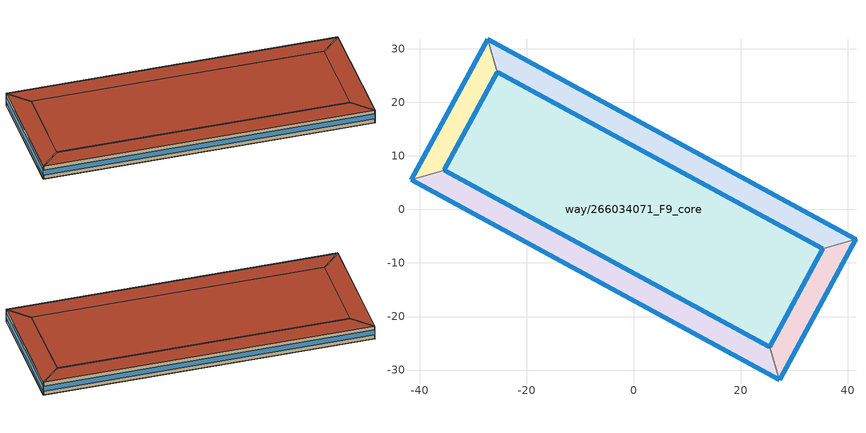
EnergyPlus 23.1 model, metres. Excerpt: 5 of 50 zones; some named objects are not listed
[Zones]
way/266034071_F9_perim1
 floor to way/266034071_F8_perim1 (Floor_Construction): 41.58,-5.54 -27.25,31.85 -25.42,25.66 35.38,-7.37 z31.5
 wall outside (Wall_Construction): -27.25,31.85 41.58,-5.54 / 35.38,-7.37 -25.42,25.66 z31.5:35
 wall to way/266034071_F9_perim4 (Wall_Construction): -25.42,25.66 -27.25,31.85 z31.5:35
 wall to way/266034071_F9_perim2 (Wall_Construction): 41.58,-5.54 35.38,-7.37 z31.5:35
 window (Window_Construction): -27.22,31.83 41.54,-5.52 / 35.35,-7.35 -25.39,25.64 z32.55:33.95
 roof outside (Roof_Construction): 41.58,-5.54 35.38,-7.37 -25.42,25.66 -27.25,31.85 z35
way/266034071_F9_perim2
 floor to way/266034071_F8_perim2 (Floor_Construction): 27.27,-31.86 41.58,-5.54 35.38,-7.37 25.44,-25.66 z31.5
 wall outside (Wall_Construction): 41.58,-5.54 27.27,-31.86 / 25.44,-25.66 35.38,-7.37 z31.5:35
 wall to way/266034071_F9_perim3 (Wall_Construction): 27.27,-31.86 25.44,-25.66 z31.5:35
 window (Window_Construction): 41.57,-5.55 27.28,-31.84 / 25.45,-25.65 35.37,-7.38 z32.55:33.95
 roof outside (Roof_Construction): 41.58,-5.54 27.27,-31.86 25.44,-25.66 35.38,-7.37 z35
way/266034071_F9_perim3
 floor to way/266034071_F8_perim3 (Floor_Construction): 27.27,-31.86 25.44,-25.66 -35.39,7.37 -41.59,5.54 z31.5
 wall outside (Wall_Construction): 27.27,-31.86 -41.59,5.54 / -35.39,7.37 25.44,-25.66 z31.5:35
 wall to way/266034071_F9_perim4 (Wall_Construction): -41.59,5.54 -35.39,7.37 z31.5:35
 window (Window_Construction): 27.24,-31.84 -41.56,5.52 / -35.36,7.36 25.41,-25.64 z32.55:33.95
 roof outside (Roof_Construction): 25.44,-25.66 27.27,-31.86 -41.59,5.54 -35.39,7.37 z35
way/266034071_F9_perim4
 floor to way/266034071_F8_perim4 (Floor_Construction): -35.39,7.37 -25.42,25.66 -27.25,31.85 -41.59,5.54 z31.5
 wall outside (Wall_Construction): -41.59,5.54 -27.25,31.85 / -25.42,25.66 -35.39,7.37 z31.5:35
 window (Window_Construction): -41.58,5.55 -27.26,31.84 / -25.43,25.65 -35.38,7.38 z32.55:33.95
 roof outside (Roof_Construction): -27.25,31.85 -25.42,25.66 -35.39,7.37 -41.59,5.54 z35
way/266034071_F9_core
 floor to way/266034071_F8_core (Floor_Construction): 35.38,-7.37 25.44,-25.66 -35.39,7.37 -25.42,25.66 z31.5
 wall outside (Wall_Construction): 35.38,-7.37 -25.42,25.66 -35.39,7.37 25.44,-25.66 35.38,-7.37 z31.5:35
 window (Window_Construction): 35.35,-7.35 -25.39,25.64 / 25.45,-25.65 35.37,-7.38 / -35.36,7.36 25.41,-25.64 / -25.43,25.65 -35.38,7.38 z32.55:33.95
 roof outside (Roof_Construction): 25.44,-25.66 35.38,-7.37 -25.42,25.66 -35.39,7.37 z35
[Building]
OpenUBEM_Building: North Axis=0; Terrain=City; Solar Distribution=FullExterior
[Site:Location]
New.York-Central.Park.Obs-Belvedere.Castle: Latitude=40.77889; Longitude=-73.9692; Time Zone=-5; Elevation=48
[SizingPeriod:WeatherFileDays]
AnnualSizingPeriod: Begin Month=1; Begin Day of Month=1; End Month=12; End Day of Month=31; Day of Week for Start Day=Monday; Use Weather File Daylight Saving Period=No; Use Weather File Rain and Snow Indicators=No
[SITE:WATERMAINSTEMPERATURE]
Calculation Method=CorrelationFromWeatherFile
[MATERIAL:NOMASS] Roughness=MediumRough; Thermal Absorptance=0.9; Solar Absorptance=0.7; Visible Absorptance=0.7
Name | Thermal Resistance
Roof_Assembly | 3.47222
Wall_Assembly | 1.06838
Floor_Assembly | 1.94932
[WINDOWMATERIAL:SIMPLEGLAZINGSYSTEM]
Window_Material: UFactor=3.236; Solar Heat Gain Coefficient=0.36; Visible Transmittance=0.6
[CONSTRUCTION]
Roof_Construction: Roof_Assembly
Wall_Construction: Wall_Assembly
Floor_Construction: Floor_Assembly
Window_Construction: Window_Material
[ZONE] Type=1; Multiplier=1; Ceiling Height=autocalculate; Volume=autocalculate; Floor Area=autocalculate; Part of Total Floor Area=Yes
way/266034071_F9_perim1; way/266034071_F9_perim2; way/266034071_F9_perim3; way/266034071_F9_perim4; way/266034071_F9_core
[PEOPLE] Number of People Schedule=Occupancy_Schedule_LargeOffice; Number of People Calculation Method=People/Area; People per Floor Area=0.0538213; Fraction Radiant=0.3; Sensible Heat Fraction=autocalculate; Activity Level Schedule=Activity_Level; Carbon Dioxide Generation Rate=3.82e-08; Enable ASHRAE 55 Comfort Warnings=No; Mean Radiant Temperature Calculation Type=ZoneAveraged; Clothing Insulation Calculation Method=ClothingInsulationSchedule; Cold Stress Temperature Threshold=15.56; Heat Stress Temperature Threshold=30
Name | Zone or ZoneList or Space or SpaceList
People_way/266034071_F9_core | way/266034071_F9_core
People_way/266034071_F9_perim1 | way/266034071_F9_perim1
People_way/266034071_F9_perim2 | way/266034071_F9_perim2
People_way/266034071_F9_perim3 | way/266034071_F9_perim3
People_way/266034071_F9_perim4 | way/266034071_F9_perim4
[LIGHTS] Schedule=Lighting_Schedule_LargeOffice; Design Level Calculation Method=Watts/Area; Watts per Zone Floor Area=10.76; Return Air Fraction=0; Fraction Radiant=0.42; Fraction Visible=0; Fraction Replaceable=1; EndUse Subcategory=General; Return Air Fraction Calculated from Plenum Temperature=No; Return Air Fraction Function of Plenum Temperature Coefficient 1=0; Return Air Fraction Function of Plenum Temperature Coefficient 2=0
Name | Zone or ZoneList or Space or SpaceList
Lights_way/266034071_F9_core | way/266034071_F9_core
Lights_way/266034071_F9_perim1 | way/266034071_F9_perim1
Lights_way/266034071_F9_perim2 | way/266034071_F9_perim2
Lights_way/266034071_F9_perim3 | way/266034071_F9_perim3
Lights_way/266034071_F9_perim4 | way/266034071_F9_perim4
[ELECTRICEQUIPMENT] Schedule=Equipment_Schedule_LargeOffice; Design Level Calculation Method=Watts/Area; Watts per Zone Floor Area=10.76; Fraction Latent=0; Fraction Radiant=0.5; Fraction Lost=0; EndUse Subcategory=General
Name | Zone or ZoneList or Space or SpaceList
Equipment_way/266034071_F9_core | way/266034071_F9_core
Equipment_way/266034071_F9_perim1 | way/266034071_F9_perim1
Equipment_way/266034071_F9_perim2 | way/266034071_F9_perim2
Equipment_way/266034071_F9_perim3 | way/266034071_F9_perim3
Equipment_way/266034071_F9_perim4 | way/266034071_F9_perim4
[ZONEINFILTRATION:DESIGNFLOWRATE] Schedule=Infiltration_Schedule_LargeOffice; Design Flow Rate Calculation Method=Flow/ExteriorWallArea; Flow Rate per Exterior Surface Area=0.000285; Constant Term Coefficient=1; Temperature Term Coefficient=0; Velocity Term Coefficient=0; Velocity Squared Term Coefficient=0
Name | Zone or ZoneList or Space or SpaceList
Infiltration_way/266034071_F9_core | way/266034071_F9_core
Infiltration_way/266034071_F9_perim1 | way/266034071_F9_perim1
Infiltration_way/266034071_F9_perim2 | way/266034071_F9_perim2
Infiltration_way/266034071_F9_perim3 | way/266034071_F9_perim3
Infiltration_way/266034071_F9_perim4 | way/266034071_F9_perim4
[HVACTEMPLATE:ZONE:VAV] Template VAV System=way/266034071_VAV_Sys; Supply Air Maximum Flow Rate=autosize; Zone Minimum Air Flow Input Method=Constant; Constant Minimum Air Flow Fraction=0.3; Outdoor Air Method=Flow/Person; Outdoor Air Flow Rate per Person=0.01; Outdoor Air Flow Rate per Zone Floor Area=0; Outdoor Air Flow Rate per Zone=0; Reheat Coil Type=HotWater; Damper Heating Action=Reverse; Baseboard Heating Type=None; Baseboard Heating Capacity=autosize; Zone Cooling Design Supply Air Temperature Input Method=SystemSupplyAirTemperature; Zone Cooling Design Supply Air Temperature=12.8; Zone Cooling Design Supply Air Temperature Difference=11.11; Zone Heating Design Supply Air Temperature Input Method=SupplyAirTemperature; Zone Heating Design Supply Air Temperature=50; Zone Heating Design Supply Air Temperature Difference=30
Name | Template Thermostat
way/266034071_F9_core | way/266034071_F9_core_Thermostat
way/266034071_F9_perim1 | way/266034071_F9_perim1_Thermostat
way/266034071_F9_perim2 | way/266034071_F9_perim2_Thermostat
way/266034071_F9_perim3 | way/266034071_F9_perim3_Thermostat
way/266034071_F9_perim4 | way/266034071_F9_perim4_Thermostat
[HVACTEMPLATE:PLANT:CHILLEDWATERLOOP]
OpenUBEM_CHW_Loop: Pump Control Type=Intermittent; Chiller Plant Operation Scheme Type=Default; Chilled Water Design Setpoint=6.67; Chilled Water Pump Configuration=ConstantPrimaryNoSecondary; Primary Chilled Water Pump Rated Head=179352; Secondary Chilled Water Pump Rated Head=179352; Condenser Plant Operation Scheme Type=Default; Condenser Water Design Setpoint=29.4; Condenser Water Pump Rated Head=179352; Chilled Water Setpoint Reset Type=None; Chilled Water Setpoint at Outdoor DryBulb Low=12.2; Chilled Water Reset Outdoor DryBulb Low=15.6; Chilled Water Setpoint at Outdoor DryBulb High=6.7; Chilled Water Reset Outdoor DryBulb High=26.7; Chilled Water Primary Pump Type=SinglePump; Chilled Water Secondary Pump Type=SinglePump; Condenser Water Pump Type=SinglePump; Chilled Water Supply Side Bypass Pipe=Yes; Chilled Water Demand Side Bypass Pipe=Yes; Condenser Water Supply Side Bypass Pipe=Yes; Condenser Water Demand Side Bypass Pipe=Yes; Fluid Type=Water; Loop Design Delta Temperature=8.33; Chilled Water Load Distribution Scheme=SequentialLoad; Condenser Water Load Distribution Scheme=SequentialLoad
[HVACTEMPLATE:PLANT:CHILLER]
OpenUBEM_Chiller: Chiller Type=ElectricCentrifugalChiller; Capacity=autosize; Nominal COP=6.908; Condenser Type=WaterCooled; Priority=1; Sizing Factor=1; Minimum Part Load Ratio=0; Maximum Part Load Ratio=1; Optimum Part Load Ratio=1; Minimum Unloading Ratio=0.25; Leaving Chilled Water Lower Temperature Limit=5
[HVACTEMPLATE:PLANT:TOWER]
OpenUBEM_Tower: Tower Type=TwoSpeed; High Speed Nominal Capacity=autosize; High Speed Fan Power=autosize; Low Speed Nominal Capacity=autosize; Low Speed Fan Power=autosize; Free Convection Capacity=autosize; Priority=1; Sizing Factor=1; Template Plant Loop Type=ChilledWater
[HVACTEMPLATE:PLANT:HOTWATERLOOP]
OpenUBEM_HW_Loop: Pump Control Type=Intermittent; Hot Water Plant Operation Scheme Type=Default; Hot Water Design Setpoint=60; Hot Water Pump Configuration=ConstantFlow; Hot Water Pump Rated Head=179352; Hot Water Setpoint Reset Type=None; Hot Water Setpoint at Outdoor DryBulb Low=82.2; Hot Water Reset Outdoor DryBulb Low=-6.7; Hot Water Setpoint at Outdoor DryBulb High=65.6; Hot Water Reset Outdoor DryBulb High=10; Hot Water Pump Type=SinglePump; Supply Side Bypass Pipe=Yes; Demand Side Bypass Pipe=Yes; Fluid Type=Water; Loop Design Delta Temperature=11; Load Distribution Scheme=SequentialLoad
[HVACTEMPLATE:PLANT:BOILER]
OpenUBEM_HW_Boiler: Boiler Type=CondensingHotWaterBoiler; Capacity=autosize; Efficiency=0.945; Fuel Type=NaturalGas; Priority=1; Sizing Factor=1; Minimum Part Load Ratio=0; Maximum Part Load Ratio=1.1; Optimum Part Load Ratio=1; Water Outlet Upper Temperature Limit=100; Template Plant Loop Type=HotWater
[WATERUSE:CONNECTIONS]
DHW_WaterConn_LargeOffice: Hot Water Supply Temperature Schedule=OpenUBEM_DHW_Setpoint; Drain Water Heat Exchanger Type=None; Drain Water Heat Exchanger Destination=Plant; Water Use Equipment 1=DHW_WaterUse_LargeOffice
[SCHEDULE:COMPACT]
Occupancy_Schedule_LargeOffice: Through: 12/31, For: Weekdays, Until: 06:00, 0, Until: 07:00, 0.1, Until: 08:00, 0.2, Until: 12:00, 0.95, Until: 13:00, 0.5, Until: 17:00, 0.95, Until: 18:00, 0.3, Until: 22:00, 0.1, Until: 24:00, 0.05, For: Saturday, Until: 06:00, 0, Until: 08:00, 0.1, Until: 12:00, 0.3, Until: 17:00, 0.1, Until: 19:00, 0.05, Until: 24:00, 0, For: AllOtherDays, Until: 06:00, 0, Until: 18:00, 0.05, Until: 24:00, 0
Lighting_Schedule_LargeOffice: Through: 12/31, For: Weekdays, Until: 05:00, 0.04184, Until: 07:00, 0.08368, Until: 08:00, 0.25105, Until: 17:00, 0.75314, Until: 18:00, 0.41841, Until: 20:00, 0.25105, Until: 22:00, 0.16736, Until: 23:00, 0.08368, Until: 24:00, 0.04184, For: Saturday, Until: 06:00, 0.04184, Until: 08:00, 0.08368, Until: 12:00, 0.25105, Until: 17:00, 0.12552, Until: 24:00, 0.04184, For: AllOtherDays, Until: 24:00, 0.04184
Equipment_Schedule_LargeOffice: Through: 12/31, For: Weekdays, Until: 06:00, 0.307674, Until: 08:00, 0.381235, Until: 12:00, 0.857778, Until: 13:00, 0.76247, Until: 17:00, 0.857778, Until: 18:00, 0.476543, Until: 24:00, 0.381235, For: Saturday, Until: 06:00, 0.230755, Until: 08:00, 0.381235, Until: 12:00, 0.476543, Until: 17:00, 0.33358, Until: 19:00, 0.285926, Until: 24:00, 0.230755, For: AllOtherDays, Until: 06:00, 0.230755, Until: 18:00, 0.285926, Until: 24:00, 0.230755
Infiltration_Schedule_LargeOffice: Through: 12/31, For: Weekdays, Until: 06:00, 1, Until: 07:00, 0.25, Until: 08:00, 0.25, Until: 12:00, 0.25, Until: 13:00, 0.25, Until: 17:00, 0.25, Until: 18:00, 0.25, Until: 22:00, 0.25, Until: 24:00, 0.25, For: Saturday, Until: 06:00, 1, Until: 08:00, 0.25, Until: 12:00, 0.25, Until: 17:00, 0.25, Until: 19:00, 0.25, Until: 24:00, 1, For: AllOtherDays, Until: 06:00, 1, Until: 18:00, 0.25, Until: 24:00, 1
[Schedule:Constant]
Activity_Level: Hourly Value=120
[SCHEDULE:CONSTANT]
OpenUBEM_DHW_Setpoint: Hourly Value=60
